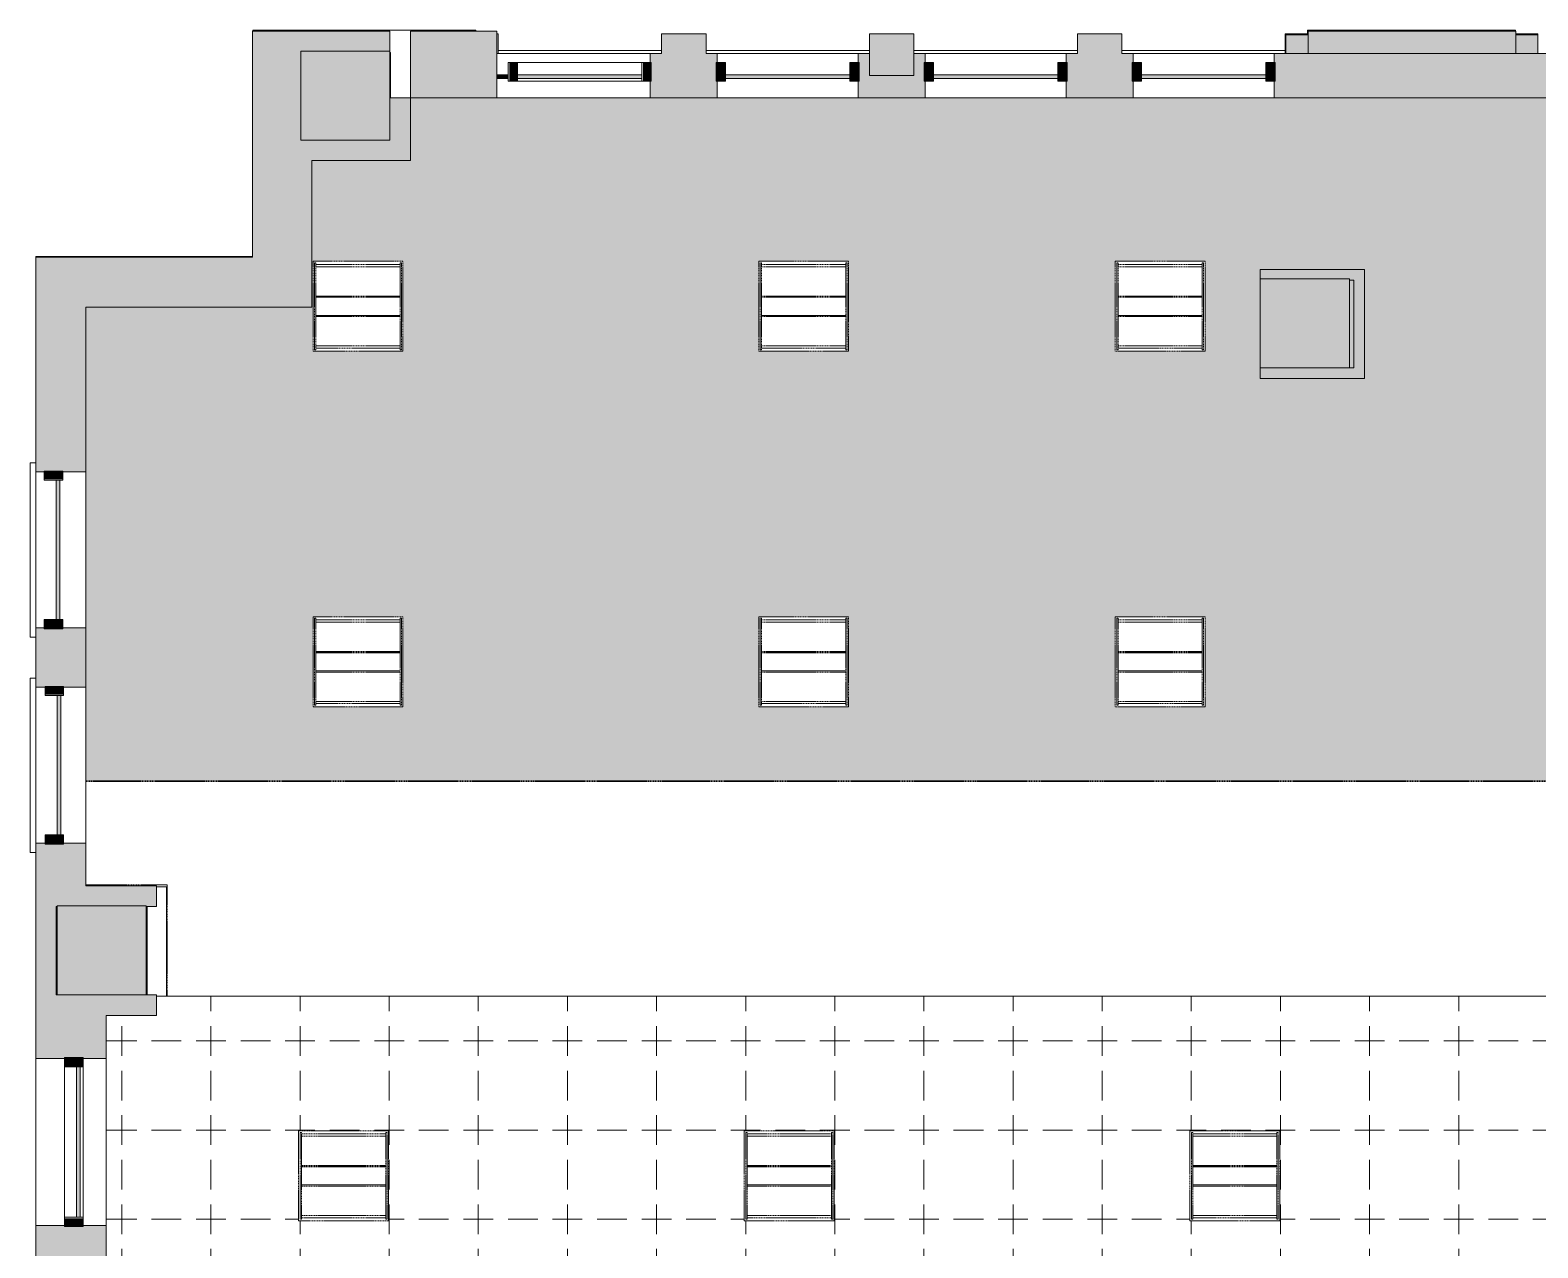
# Model space of a CAD drawing. Header units: inches. Extents: x -1767 to 678, y -1053 to 120.
# Drawn here: x -1767.4 to -1361.4, y -209.8 to 118.2 of the extents above; entities that cross this region are included whole.
import ezdxf

# ---------------------------------------------------------------- set-up
doc = ezdxf.new("R2010")
doc.units = ezdxf.units.IN
doc.header["$MEASUREMENT"] = 0
doc.linetypes.add('Demolished', pattern=[0.1875, 0.125, -0.0625])
for name, color, linetype, lineweight in [('06_555 11th St - background_dwg', 8, 'Continuous', 9), ('A-CLNG', 13, 'Continuous', 13), ('A-CLNG-PATT', 13, 'Continuous', 13), ('A-GLAZ-CURT', 52, 'Continuous', 13), ('A-GLAZ-CWMG', 51, 'Continuous', 13), ('A-WALL', 113, 'Continuous', 13), ('A-WALL-PATT', 111, 'Continuous', 13), ('C-Hatch', 7, 'Continuous', 9), ('E-LITE-EQPM', 33, 'Demolished', 9), ('I-WALL', 2, 'Continuous', 13), ('P-SILL', 7, 'Continuous', 9), ('S', 7, 'Continuous', 9), ('S-COLS', 52, 'Continuous', 13), ('W', 7, 'Continuous', 9)]:
    doc.layers.add(name, color=color, linetype=linetype, lineweight=lineweight)

# ---------------------------------------------------------------- blocks, each defined once
blk = doc.blocks.new('System Panel - Glazed-4838026-FIRST FLOOR RCP DEMO')
at = {"layer": 'A-GLAZ-CURT', "lineweight": 9}
blk.add_hatch(color=7, dxfattribs=at).paths.add_polyline_path([(-20.25, -0.75), (-20.25, -1.75), (20.25, -1.75), (20.25, -0.75), (3.02, -0.75)], flags=0)
at = {"layer": 'A-GLAZ-CURT', "color": 8, "lineweight": 20}
for p, q in [((-20.25, -1.75), (-20.25, -0.75)), ((-20.25, -0.75), (20.25, -0.75)), ((20.25, -1.75), (-20.25, -1.75)), ((20.25, -0.75), (20.25, -1.75))]:
    blk.add_line(p, q, dxfattribs=at)
blk = doc.blocks.new('System Panel - Glazed-4838099-FIRST FLOOR RCP DEMO')
at = {"layer": 'A-GLAZ-CURT', "lineweight": 9}
blk.add_hatch(color=7, dxfattribs=at).paths.add_polyline_path([(-18.75, -1.75), (18.75, -1.75), (18.75, -0.75), (-18.75, -0.75)], flags=0)
at = {"layer": 'A-GLAZ-CURT', "color": 8, "lineweight": 20}
for p, q in [((-18.75, -1.75), (-18.75, -0.75)), ((-18.75, -0.75), (18.75, -0.75)), ((18.75, -1.75), (-18.75, -1.75)), ((18.75, -0.75), (18.75, -1.75))]:
    blk.add_line(p, q, dxfattribs=at)
blk = doc.blocks.new('System Panel - Glazed-4838095-FIRST FLOOR RCP DEMO')
at = {"layer": 'A-GLAZ-CURT', "lineweight": 9}
blk.add_hatch(color=7, dxfattribs=at).paths.add_polyline_path([(-18.75, -1.75), (18.75, -1.75), (18.75, -0.75), (-18.75, -0.75)], flags=0)
at = {"layer": 'A-GLAZ-CURT', "color": 8, "lineweight": 20}
for p, q in [((-18.75, -1.75), (-18.75, -0.75)), ((-18.75, -0.75), (18.75, -0.75)), ((18.75, -1.75), (-18.75, -1.75)), ((18.75, -0.75), (18.75, -1.75))]:
    blk.add_line(p, q, dxfattribs=at)
blk = doc.blocks.new('Rectangular Mullion - 2_5_ x 5_ rectangular-4838021-FIRST FLOOR RCP DEMO')
at = {"layer": 'A-GLAZ-CWMG', "lineweight": 9}
blk.add_hatch(color=7, dxfattribs=at).paths.add_polyline_path([(-1.25, 2.5), (1, 2.5), (1, -2.5), (-1.25, -2.5), (-1.25, 1.75)], flags=0)
at = {"layer": 'A-GLAZ-CWMG', "color": 8, "lineweight": 20}
for p, q in [((1.25, 2.5), (-1.25, 2.5)), ((-1.25, 2.5), (-1.25, -2.5)), ((1.25, -2.5), (1.25, 2.5)), ((-1.25, -2.5), (1.25, -2.5))]:
    blk.add_line(p, q, dxfattribs=at)
blk = doc.blocks.new('Rectangular Mullion - 2_5_ x 5_ rectangular-4838025-FIRST FLOOR RCP DEMO')
at = {"layer": 'A-GLAZ-CWMG', "lineweight": 9}
for p, q in [((-1758.13, -201.53), (-1758.13, -161.03)), ((-1753.13, -201.53), (-1753.13, -161.03))]:
    blk.add_line(p, q, dxfattribs=at)
blk = doc.blocks.new('Rectangular Mullion - 2_5_ x 5_ rectangular-4837849-FIRST FLOOR RCP DEMO')
at = {"layer": 'A-GLAZ-CWMG', "lineweight": 9}
blk.add_hatch(color=7, dxfattribs=at).paths.add_polyline_path([(-1, -2.5), (-1, 2.5), (1.25, 2.5), (1.25, -2.5)], flags=0)
at = {"layer": 'A-GLAZ-CWMG', "color": 8, "lineweight": 20}
for p, q in [((1.25, 2.5), (-1.25, 2.5)), ((-1.25, 2.5), (-1.25, -2.5)), ((1.25, -2.5), (1.25, 2.5)), ((-1.25, -2.5), (1.25, -2.5))]:
    blk.add_line(p, q, dxfattribs=at)
blk = doc.blocks.new('System Panel - Glazed-4917522-FIRST FLOOR RCP DEMO')
at = {"layer": 'A-GLAZ-CURT', "lineweight": 9}
blk.add_hatch(color=7, dxfattribs=at).paths.add_polyline_path([(-1.56, 1.75), (-1.56, 0.75), (1.56, 0.75), (1.56, 1.75)], flags=0)
at = {"layer": 'A-GLAZ-CURT', "color": 8, "lineweight": 20}
for p, q in [((-1.56, 0.75), (-1.56, 1.75)), ((-1.56, 1.75), (1.56, 1.75)), ((1.56, 0.75), (-1.56, 0.75)), ((1.56, 1.75), (1.56, 0.75))]:
    blk.add_line(p, q, dxfattribs=at)
blk = doc.blocks.new('Rectangular Mullion - 2_5_ x 5_ rectangular-4839066-FIRST FLOOR RCP DEMO')
at = {"layer": 'A-GLAZ-CWMG', "lineweight": 9}
for p, q in [((-1240.14, -914.53), (-1240.14, -881.03)), ((-1235.14, -914.53), (-1235.14, -881.03))]:
    blk.add_line(p, q, dxfattribs=at)
blk = doc.blocks.new('System Panel - Glazed-4907044-FIRST FLOOR RCP DEMO')
at = {"layer": 'A-GLAZ-CURT', "lineweight": 9}
blk.add_hatch(color=7, dxfattribs=at).paths.add_polyline_path([(-16.75, 1.75), (-16.75, 1.75), (-16.75, 0.75), (16.75, 0.75), (16.75, 1.75)], flags=0)
at = {"layer": 'A-GLAZ-CURT', "color": 8, "lineweight": 20}
for p, q in [((-16.75, 0.75), (-16.75, 1.75)), ((-16.75, 1.75), (16.75, 1.75)), ((16.75, 0.75), (-16.75, 0.75)), ((16.75, 1.75), (16.75, 0.75))]:
    blk.add_line(p, q, dxfattribs=at)
blk = doc.blocks.new('System Panel - Glazed-4907048-FIRST FLOOR RCP DEMO')
at = {"layer": 'A-GLAZ-CURT', "lineweight": 9}
blk.add_hatch(color=7, dxfattribs=at).paths.add_polyline_path([(16.75, -1.75), (16.75, -0.75), (-16.75, -0.75), (-16.75, -1.75)], flags=0)
at = {"layer": 'A-GLAZ-CURT', "color": 8, "lineweight": 20}
for p, q in [((-16.75, -1.75), (-16.75, -0.75)), ((-16.75, -0.75), (16.75, -0.75)), ((16.75, -1.75), (-16.75, -1.75)), ((16.75, -0.75), (16.75, -1.75))]:
    blk.add_line(p, q, dxfattribs=at)
blk = doc.blocks.new('System Panel - Glazed-4907055-FIRST FLOOR RCP DEMO')
at = {"layer": 'A-GLAZ-CURT', "lineweight": 9}
blk.add_hatch(color=7, dxfattribs=at).paths.add_polyline_path([(16.75, -1.75), (16.75, -0.75), (-16.75, -0.75), (-16.75, -1.75)], flags=0)
at = {"layer": 'A-GLAZ-CURT', "color": 8, "lineweight": 20}
for p, q in [((-16.75, -1.75), (-16.75, -0.75)), ((-16.75, -0.75), (16.75, -0.75)), ((16.75, -1.75), (-16.75, -1.75)), ((16.75, -0.75), (16.75, -1.75))]:
    blk.add_line(p, q, dxfattribs=at)
blk = doc.blocks.new('Rectangular Mullion - 2_5_ x 5_ rectangular-4904358-FIRST FLOOR RCP DEMO')
at = {"layer": 'A-GLAZ-CWMG', "lineweight": 9}
blk.add_hatch(color=7, dxfattribs=at).paths.add_polyline_path([(-1.25, -2.5), (-1.25, 2.5), (1, 2.5), (1, -2.5)], flags=0)
at = {"layer": 'A-GLAZ-CWMG', "color": 8, "lineweight": 20}
for p, q in [((1.25, 2.5), (-1.25, 2.5)), ((-1.25, 2.5), (-1.25, -2.5)), ((1.25, -2.5), (1.25, 2.5)), ((-1.25, -2.5), (1.25, -2.5))]:
    blk.add_line(p, q, dxfattribs=at)
blk = doc.blocks.new('Rectangular Mullion - 2_5_ x 5_ rectangular-4903428-FIRST FLOOR RCP DEMO')
at = {"layer": 'A-GLAZ-CWMG', "lineweight": 9}
blk.add_hatch(color=7, dxfattribs=at).paths.add_polyline_path([(-1.25, -2.5), (-1.25, 2.5), (1.25, 2.5), (1.25, -2.5)], flags=0)
at = {"layer": 'A-GLAZ-CWMG', "color": 8, "lineweight": 20}
for p, q in [((1.25, 2.5), (-1.25, 2.5)), ((-1.25, 2.5), (-1.25, -2.5)), ((1.25, -2.5), (1.25, 2.5)), ((-1.25, -2.5), (1.25, -2.5))]:
    blk.add_line(p, q, dxfattribs=at)
blk = doc.blocks.new('Concrete-Rectangular-Column - 24 x 24-5170815-FIRST FLOOR RCP DEMO')
at = {"layer": 'S-COLS', "lineweight": 9}
blk.add_hatch(color=7, dxfattribs=at).paths.add_polyline_path([(-12, -12), (12, -12), (12, 12), (-12, 12), (-12, -7.48)], flags=0)
at = {"layer": 'S-COLS', "color": 8, "lineweight": 20}
for p, q in [((-12, 12), (12, 12)), ((-12, -12), (-12, 12)), ((12, 12), (12, -12)), ((12, -12), (-12, -12))]:
    blk.add_line(p, q, dxfattribs=at)
blk = doc.blocks.new('L-Recessed-Axis-Day-Acrylic - 2 x 2-4558112-FIRST FLOOR RCP DEMO')
at = {"layer": 'E-LITE-EQPM', "color": 7}
for p, q in [((-11.34, 11.7), (-11.7, 11.7)), ((-11.7, 11.64), (-11.7, 11.7)), ((-11.7, 11.7), (-11.7, 11.64)), ((-11.7, -11.64), (-11.7, 11.64)), ((-11.34, 11.64), (-11.34, 11.7)), ((-11.34, 11.7), (-11.34, 11.64)), ((-11.34, 11.64), (-11.34, -11.64)), ((11.34, 11.28), (-11.34, 11.28)), ((-11.34, 11.19), (-11.34, 11.22)), ((-11.34, 10.99), (-11.34, 11.19)), ((-11.34, 10.97), (-11.34, 10.99)), ((-11.34, 10.66), (11.34, 10.66)), ((11.7, 11.7), (11.34, 11.7)), ((11.34, 11.64), (11.34, 11.7)), ((11.34, 11.7), (11.34, 11.64)), ((11.34, -11.64), (11.34, 11.64)), ((11.34, 11.22), (11.34, 11.19)), ((11.34, 11.19), (11.34, 10.99)), ((11.34, 10.99), (11.34, 10.97)), ((11.7, 11.64), (11.7, 11.7)), ((11.7, 11.7), (11.7, 11.64)), ((11.7, 11.64), (11.7, -11.64)), ((-11.34, 2.76), (11.34, 2.76)), ((-11.34, 2.47), (11.34, 2.47)), ((11.34, 2.44), (-11.34, 2.44)), ((-11.34, -2.44), (11.34, -2.44)), ((-11.34, -2.47), (11.34, -2.47)), ((-11.34, -2.76), (11.34, -2.76)), ((-11.7, -11.64), (-11.7, -11.7)), ((-11.7, -11.7), (-11.7, -11.64)), ((-11.7, -11.7), (-11.34, -11.7)), ((-11.34, -10.66), (11.34, -10.66)), ((-11.34, -10.99), (-11.34, -10.97)), ((-11.34, -11.19), (-11.34, -10.99)), ((-11.34, -11.22), (-11.34, -11.19)), ((-11.34, -11.28), (11.34, -11.28)), ((-11.34, -11.64), (-11.34, -11.7)), ((-11.34, -11.7), (-11.34, -11.64)), ((11.34, -10.97), (11.34, -10.99)), ((11.34, -10.99), (11.34, -11.19)), ((11.34, -11.19), (11.34, -11.22)), ((11.34, -11.64), (11.34, -11.7)), ((11.34, -11.7), (11.34, -11.64)), ((11.34, -11.7), (11.7, -11.7)), ((11.7, -11.64), (11.7, -11.7)), ((11.7, -11.7), (11.7, -11.64))]:
    blk.add_line(p, q, dxfattribs=at)
blk = doc.blocks.new('L-Recessed-Axis-Day-Acrylic - 2 x 2-V7-FIRST FLOOR RCP DEMO')
at = {"layer": 'E-LITE-EQPM', "color": 7}
for p, q in [((-11.34, 11.7), (-11.7, 11.7)), ((-11.7, 11.64), (-11.7, 11.7)), ((-11.7, 11.7), (-11.7, 11.64)), ((-11.7, -11.64), (-11.7, 11.64)), ((-11.34, 11.64), (-11.34, 11.7)), ((-11.34, 11.7), (-11.34, 11.64)), ((-11.34, 11.64), (-11.34, -11.64)), ((11.34, 11.28), (-11.34, 11.28)), ((-11.34, 11.19), (-11.34, 11.22)), ((-11.34, 10.99), (-11.34, 11.19)), ((-11.34, 10.97), (-11.34, 10.99)), ((-11.34, 10.66), (11.34, 10.66)), ((11.7, 11.7), (11.34, 11.7)), ((11.34, 11.64), (11.34, 11.7)), ((11.34, 11.7), (11.34, 11.64)), ((11.34, -11.64), (11.34, 11.64)), ((11.34, 11.22), (11.34, 11.19)), ((11.34, 11.19), (11.34, 10.99)), ((11.34, 10.99), (11.34, 10.97)), ((11.7, 11.64), (11.7, 11.7)), ((11.7, 11.7), (11.7, 11.64)), ((11.7, 11.64), (11.7, -11.64)), ((-11.34, 2.76), (11.34, 2.76)), ((-11.34, 2.47), (11.34, 2.47)), ((11.34, 2.44), (-11.34, 2.44)), ((-11.34, -2.44), (11.34, -2.44)), ((-11.34, -2.47), (11.34, -2.47)), ((-11.34, -2.76), (11.34, -2.76)), ((-11.7, -11.64), (-11.7, -11.7)), ((-11.7, -11.7), (-11.7, -11.64)), ((-11.7, -11.7), (-11.34, -11.7)), ((-11.34, -10.66), (11.34, -10.66)), ((-11.34, -10.99), (-11.34, -10.97)), ((-11.34, -11.19), (-11.34, -10.99)), ((-11.34, -11.22), (-11.34, -11.19)), ((-11.34, -11.28), (11.34, -11.28)), ((-11.34, -11.64), (-11.34, -11.7)), ((-11.34, -11.7), (-11.34, -11.64)), ((11.34, -10.97), (11.34, -10.99)), ((11.34, -10.99), (11.34, -11.19)), ((11.34, -11.19), (11.34, -11.22)), ((11.34, -11.64), (11.34, -11.7)), ((11.34, -11.7), (11.34, -11.64)), ((11.34, -11.7), (11.7, -11.7)), ((11.7, -11.64), (11.7, -11.7)), ((11.7, -11.7), (11.7, -11.64))]:
    blk.add_line(p, q, dxfattribs=at)
blk = doc.blocks.new('L-Recessed-Axis-Day-Acrylic - 2 x 2-V6-FIRST FLOOR RCP DEMO')
at = {"layer": 'E-LITE-EQPM', "color": 7}
for p, q in [((-11.34, 11.7), (-11.7, 11.7)), ((-11.7, 11.64), (-11.7, 11.7)), ((-11.7, 11.7), (-11.7, 11.64)), ((-11.7, -11.64), (-11.7, 11.64)), ((-11.34, 11.64), (-11.34, 11.7)), ((-11.34, 11.7), (-11.34, 11.64)), ((-11.34, 11.64), (-11.34, -11.64)), ((11.34, 11.28), (-11.34, 11.28)), ((-11.34, 11.19), (-11.34, 11.22)), ((-11.34, 10.99), (-11.34, 11.19)), ((-11.34, 10.97), (-11.34, 10.99)), ((-11.34, 10.66), (11.34, 10.66)), ((11.7, 11.7), (11.34, 11.7)), ((11.34, 11.64), (11.34, 11.7)), ((11.34, 11.7), (11.34, 11.64)), ((11.34, -11.64), (11.34, 11.64)), ((11.34, 11.22), (11.34, 11.19)), ((11.34, 11.19), (11.34, 10.99)), ((11.34, 10.99), (11.34, 10.97)), ((11.7, 11.64), (11.7, 11.7)), ((11.7, 11.7), (11.7, 11.64)), ((11.7, 11.64), (11.7, -11.64)), ((-11.34, 2.76), (11.34, 2.76)), ((-11.34, 2.47), (11.34, 2.47)), ((11.34, 2.44), (-11.34, 2.44)), ((-11.34, -2.44), (11.34, -2.44)), ((-11.34, -2.47), (11.34, -2.47)), ((-11.34, -2.76), (11.34, -2.76)), ((-11.7, -11.64), (-11.7, -11.7)), ((-11.7, -11.7), (-11.7, -11.64)), ((-11.7, -11.7), (-11.34, -11.7)), ((-11.34, -10.66), (11.34, -10.66)), ((-11.34, -10.99), (-11.34, -10.97)), ((-11.34, -11.19), (-11.34, -10.99)), ((-11.34, -11.22), (-11.34, -11.19)), ((-11.34, -11.28), (11.34, -11.28)), ((-11.34, -11.64), (-11.34, -11.7)), ((-11.34, -11.7), (-11.34, -11.64)), ((11.34, -10.97), (11.34, -10.99)), ((11.34, -10.99), (11.34, -11.19)), ((11.34, -11.19), (11.34, -11.22)), ((11.34, -11.64), (11.34, -11.7)), ((11.34, -11.7), (11.34, -11.64)), ((11.34, -11.7), (11.7, -11.7)), ((11.7, -11.64), (11.7, -11.7)), ((11.7, -11.7), (11.7, -11.64))]:
    blk.add_line(p, q, dxfattribs=at)
blk = doc.blocks.new('06_555 11th St - background_dwg-4793957-FIRST FLOOR RCP DEMO')
at = {"layer": 'C-Hatch'}
for p, q in [((2010.68, 3080.48), (2010.68, 3080.73)), ((1612.18, 2803.73), (1612.18, 2861.72)), ((1625.81, 2850.53), (1625.81, 2850.23))]:
    blk.add_line(p, q, dxfattribs=at)
at = {"layer": 'C-Hatch', "flags": 128}
for points in [[(2010.68, 3080.73), (1954.68, 3080.73), (1954.68, 3079.73), (1948.68, 3079.73), (1948.68, 3074.48)], [(2016.68, 3074.48), (2016.68, 3079.73), (2010.79, 3079.73)], [(1644.68, 2849.98), (1647.43, 2849.98), (1647.43, 2820.53)]]:
    blk.add_lwpolyline(points, dxfattribs=at)
at = {"layer": 'P-SILL'}
for p, q in [((1780.68, 3075.22), (1736.68, 3075.22)), ((1836.68, 3075.22), (1792.68, 3075.22)), ((1892.68, 3075.22), (1848.68, 3075.22)), ((1948.68, 3075.23), (1904.68, 3075.23))]:
    blk.add_line(p, q, dxfattribs=at)
at = {"layer": 'P-SILL', "flags": 128}
for points in [[(1612.18, 2964.22), (1610.68, 2964.22), (1610.68, 2917.22), (1612.18, 2917.22)], [(1612.18, 2906.22), (1610.68, 2906.22), (1610.68, 2859.22), (1612.18, 2859.22)]]:
    blk.add_lwpolyline(points, dxfattribs=at)
at = {"layer": 'S'}
blk.add_line((1642.18, 2844.73), (1642.18, 2820.85), dxfattribs=at)
at = {"layer": 'S', "flags": 128}
blk.add_lwpolyline([(1707.56, 3074.73), (1707.68, 3074.73), (1707.68, 3062.48)], dxfattribs=at)
at = {"layer": 'W'}
for p, q in [((1730.68, 3080.73), (1730.68, 3080.48)), ((1612.18, 2919.73), (1612.18, 2903.72)), ((1612.18, 2861.72), (1612.18, 2803.73)), ((1625.81, 2850.23), (1625.81, 2850.53))]:
    blk.add_line(p, q, dxfattribs=at)
at = {"layer": 'W', "flags": 128}
for points in [[(1670.68, 3080.48), (1670.68, 3080.73), (1730.68, 3080.73)], [(1736.31, 3079.73), (1736.68, 3079.73), (1736.68, 3074.48)], [(2010.68, 3080.48), (2010.68, 3080.73), (1954.68, 3080.73), (1954.68, 3079.73), (1952.65, 3079.73), (1948.68, 3079.73), (1948.68, 3074.48)], [(2016.68, 3074.48), (2016.68, 3079.73), (2010.79, 3079.73)], [(1612.18, 2961.72), (1612.18, 3019.72), (1670.56, 3019.72)], [(1647.43, 2820.53), (1647.43, 2849.98), (1644.68, 2849.98)]]:
    blk.add_lwpolyline(points, dxfattribs=at)

msp = doc.modelspace()

# ---------------------------------------------------------------- hatches: boundary and pattern name
at = {"layer": 'A-CLNG-PATT', "linetype": 'Demolished'}
h = msp.add_hatch(dxfattribs=at)
h.set_pattern_fill('FP1_7', color=10, style=0, pattern_type=2)
h.set_pattern_definition([(0, (-1139.33, 7.903), (24, -24), [4, -4, 8, -4, -4]), (0, (-1139.33, 7.903), (24, -24), [-20, 4, 0]), (270, (-1139.33, 7.903), (-24, -24), [4, -4, 8, -4, -4]), (270, (-1139.33, 7.903), (-24, -24), [-20, 4, 0])])
h.paths.add_polyline_path([(-1752.31, -84.16), (-1752.38, -84.07), (-1752.38, -84.16)], flags=0)
h.paths.add_polyline_path([(-652.46, -83.98), (-650.26, -83.98), (-650.26, 18.08), (-653.76, 18.08), (-653.76, 21.47), (-654.26, 21.47), (-654.26, 51.47), (-650.26, 51.47), (-650.26, 99.97), (-1665.01, 99.97), (-1665.01, 83.09), (-1691.51, 83.09), (-1691.51, 43.58), (-1752.38, 43.58), (-1752.38, -83.98), (-653.31, -83.98)], flags=0)
h.paths.add_polyline_path([(-640.39, -82.54), (-526.28, -82.54), (-526.28, 99.97), (-645.01, 99.97), (-645.01, 51.47), (-624.26, 51.47), (-624.26, 21.47), (-624.39, 21.47), (-624.39, 18.08), (-645.01, 18.08), (-645.01, -82.54), (-642.66, -82.54)], flags=0)
h.paths.add_polyline_path([(-1691.2, -64.01), (-1691.2, -39.8), (-1666.99, -39.8), (-1666.99, -64.01), (-1683.29, -64.01)], flags=0)
h.paths.add_polyline_path([(-1568.09, -64.01), (-1571.2, -64.01), (-1571.2, -39.8), (-1546.99, -39.8), (-1546.99, -64.01), (-1558.49, -64.01)], flags=0)
h.paths.add_polyline_path([(-1472.08, -64.01), (-1475.2, -64.01), (-1475.2, -39.8), (-1450.99, -39.8), (-1450.99, -64.01), (-1462.48, -64.01)], flags=0)
h.paths.add_polyline_path([(-1331.2, -64.01), (-1331.2, -39.8), (-1306.99, -39.8), (-1306.99, -64.01), (-1328.08, -64.01)], flags=0)
h.paths.add_polyline_path([(-1184.08, -64.01), (-1187.2, -64.01), (-1187.2, -39.8), (-1162.99, -39.8), (-1162.99, -64.01), (-1174.48, -64.01)], flags=0)
h.paths.add_polyline_path([(-1090.99, -64.01), (-1115.2, -64.01), (-1115.2, -39.8), (-1090.99, -39.8), (-1090.99, -60.09)], flags=0)
h.paths.add_polyline_path([(-1011.27, -64.01), (-1019.2, -64.01), (-1019.2, -39.8), (-994.99, -39.8), (-994.99, -64.01), (-1001.67, -64.01)], flags=0)
h.paths.add_polyline_path([(-875.03, -64.01), (-899.24, -64.01), (-899.24, -39.8), (-875.03, -39.8), (-875.03, -59.08)], flags=0)
h.paths.add_polyline_path([(-803.24, -64.01), (-803.24, -39.8), (-779.03, -39.8), (-779.03, -64.01), (-800.07, -64.01)], flags=0)
h.paths.add_polyline_path([(-683.53, -64.01), (-707.74, -64.01), (-707.74, -39.8), (-683.53, -39.8), (-683.53, -59.08)], flags=0)
h.paths.add_polyline_path([(-579.26, -40.26), (-587.24, -40.26), (-587.24, -16.05), (-563.03, -16.05), (-563.03, -40.26), (-569.66, -40.26)], flags=0)
h.paths.add_polyline_path([(-903.89, 18.08), (-915.64, 18.08), (-915.64, 21.47), (-919.39, 21.47), (-919.39, 18.08), (-934.48, 18.08), (-934.47, 51.47), (-904.51, 51.47), (-904.51, 21.83), (-903.89, 21.83), (-903.89, 51.47), (-900.14, 51.47), (-900.14, 21.83), (-900.23, 21.83), (-900.23, 18.08)], flags=0)
h.paths.add_polyline_path([(-1183.32, 24.4), (-1211.39, 24.4), (-1211.39, 51.22), (-1183.32, 51.22), (-1183.32, 27.28)], flags=0)
h.paths.add_polyline_path([(-1412.14, 24.4), (-1436.14, 24.4), (-1436.14, 53.72), (-1408.07, 53.72), (-1408.07, 24.4), (-1410.95, 24.4)], flags=0)
h.paths.add_polyline_path([(-1187.39, 27.28), (-1186.2, 27.28), (-1186.2, 48.34), (-1187.39, 48.34), (-1187.39, 41.24)], flags=0)
h.paths.add_polyline_path([(-1412.14, 27.28), (-1410.95, 27.28), (-1410.95, 50.84), (-1412.14, 50.84), (-1412.14, 31.74)], flags=0)
h.paths.add_polyline_path([(-1691.2, 31.74), (-1691.2, 55.95), (-1666.99, 55.95), (-1666.99, 31.74), (-1683.29, 31.74)], flags=0)
h.paths.add_polyline_path([(-1571.2, 31.74), (-1571.2, 55.95), (-1546.99, 55.95), (-1546.99, 31.74), (-1568.09, 31.74)], flags=0)
h.paths.add_polyline_path([(-1475.2, 31.74), (-1475.2, 55.95), (-1450.99, 55.95), (-1450.99, 31.74), (-1472.08, 31.74)], flags=0)
h.paths.add_polyline_path([(-1306.99, 31.74), (-1331.2, 31.74), (-1331.2, 55.95), (-1306.99, 55.95), (-1306.99, 35.78)], flags=0)
h.paths.add_polyline_path([(-1115.2, 31.74), (-1115.2, 55.95), (-1090.99, 55.95), (-1090.99, 31.74), (-1107.28, 31.74)], flags=0)
h.paths.add_polyline_path([(-1011.27, 31.74), (-1019.2, 31.74), (-1019.2, 55.95), (-994.99, 55.95), (-994.99, 31.74), (-1001.67, 31.74)], flags=0)
h.paths.add_polyline_path([(-899.24, 31.74), (-899.24, 55.95), (-875.03, 55.95), (-875.03, 31.74), (-896.07, 31.74)], flags=0)
h.paths.add_polyline_path([(-803.24, 31.74), (-803.24, 55.95), (-779.03, 55.95), (-779.03, 31.74), (-800.07, 31.74)], flags=0)
h.paths.add_polyline_path([(-683.53, 31.74), (-707.74, 31.74), (-707.74, 55.95), (-683.53, 55.95), (-683.53, 32.24)], flags=0)
h.paths.add_polyline_path([(-587.24, 32.24), (-587.74, 32.24), (-587.74, 56.45), (-563.53, 56.45), (-563.53, 32.24), (-579.26, 32.24)], flags=0)
h = msp.add_hatch(dxfattribs=at)
h.set_pattern_fill('FP1_6', color=10, style=0, pattern_type=2)
h.set_pattern_definition([(0, (-1358.722, -298.075), (24, -24), [4, -4, 8, -4, -4]), (0, (-1358.722, -298.075), (24, -24), [-20, 4, 0]), (270, (-1358.722, -298.075), (-24, -24), [4, -4, 8, -4, -4]), (270, (-1358.722, -298.075), (-24, -24), [-20, 4, 0])])
h.paths.add_polyline_path([(-1746.77, -451.04), (-970.56, -451.04), (-970.56, -141.98), (-1733.39, -141.98), (-1733.39, -147.16), (-1746.88, -147.16), (-1746.88, -347.16), (-1730.51, -347.16), (-1730.51, -381.91), (-1746.88, -381.91), (-1746.84, -451.04), (-1746.8, -451.04)], flags=0)
h.paths.add_polyline_path([(-1692.89, -394.54), (-1695.09, -394.54), (-1695.09, -370.33), (-1670.88, -370.33), (-1670.88, -394.54), (-1683.29, -394.54)], flags=0)
h.paths.add_polyline_path([(-1575.09, -394.54), (-1575.09, -370.33), (-1550.88, -370.33), (-1550.88, -394.54), (-1568.09, -394.54)], flags=0)
h.paths.add_polyline_path([(-1455.09, -394.54), (-1455.09, -370.33), (-1430.88, -370.33), (-1430.88, -394.54), (-1452.88, -394.54)], flags=0)
h.paths.add_polyline_path([(-1335.09, -394.54), (-1335.09, -370.33), (-1310.88, -370.33), (-1310.88, -394.54), (-1328.08, -394.54)], flags=0)
h.paths.add_polyline_path([(-1203.28, -394.54), (-1215.09, -394.54), (-1215.09, -370.33), (-1190.88, -370.33), (-1190.88, -394.54), (-1193.68, -394.54)], flags=0)
h.paths.add_polyline_path([(-1118.93, -394.54), (-1118.93, -370.33), (-1094.72, -370.33), (-1094.72, -394.54), (-1116.88, -394.54)], flags=0)
h.paths.add_polyline_path([(-1020.87, -394.54), (-1022.92, -394.54), (-1022.92, -370.33), (-998.71, -370.33), (-998.71, -394.54), (-1011.27, -394.54)], flags=0)
h.paths.add_polyline_path([(-1232.57, -342.55), (-1262.57, -342.55), (-1262.57, -342.3), (-1265.51, -342.3), (-1265.51, -307.17), (-1197.83, -307.17), (-1197.83, -342.3), (-1232.57, -342.3)], flags=0)
h.paths.add_polyline_path([(-1502.01, -342.3), (-1502.01, -307.55), (-1472.51, -307.55), (-1472.51, -342.3), (-1499.39, -342.3)], flags=0)
h.paths.add_polyline_path([(-1496.33, -339.43), (-1475.39, -339.43), (-1475.39, -338.8), (-1499.14, -338.8), (-1499.14, -339.43)], flags=0)
h.paths.add_polyline_path([(-1204.46, -338.8), (-1203.08, -338.8), (-1203.08, -310.67), (-1262.01, -310.67), (-1262.01, -312.55), (-1232.57, -312.55), (-1232.57, -338.8), (-1215.09, -338.8)], flags=0)
h.paths.add_polyline_path([(-1695.09, -298.54), (-1695.09, -274.33), (-1670.88, -274.33), (-1670.88, -298.54), (-1692.89, -298.54)], flags=0)
h.paths.add_polyline_path([(-1575.09, -298.54), (-1575.09, -274.33), (-1550.88, -274.33), (-1550.88, -298.54), (-1568.09, -298.54)], flags=0)
h.paths.add_polyline_path([(-1443.28, -298.54), (-1455.09, -298.54), (-1455.09, -274.33), (-1430.88, -274.33), (-1430.88, -298.54), (-1433.68, -298.54)], flags=0)
h.paths.add_polyline_path([(-1318.48, -298.54), (-1335.09, -298.54), (-1335.09, -274.33), (-1310.88, -274.33), (-1310.88, -298.54)], flags=0)
h.paths.add_polyline_path([(-1215.09, -298.54), (-1215.09, -274.33), (-1190.88, -274.33), (-1190.88, -298.54), (-1212.88, -298.54)], flags=0)
h.paths.add_polyline_path([(-998.71, -298.54), (-1022.92, -298.54), (-1022.92, -274.33), (-998.71, -274.33), (-998.71, -293.46)], flags=0)
h.paths.add_polyline_path([(-1097.68, -298.54), (-1118.93, -298.54), (-1118.93, -274.33), (-1094.72, -274.33), (-1094.72, -298.54)], flags=0)
h.paths.add_polyline_path([(-1692.89, -202.48), (-1695.09, -202.48), (-1695.09, -178.27), (-1670.88, -178.27), (-1670.88, -202.48), (-1683.29, -202.48)], flags=0)
h.paths.add_polyline_path([(-1575.09, -202.48), (-1575.09, -178.27), (-1550.88, -178.27), (-1550.88, -202.48), (-1568.09, -202.48)], flags=0)
h.paths.add_polyline_path([(-1452.88, -202.48), (-1455.09, -202.48), (-1455.09, -178.27), (-1430.88, -178.27), (-1430.88, -202.48), (-1443.28, -202.48)], flags=0)
h.paths.add_polyline_path([(-1335.09, -202.48), (-1335.09, -178.27), (-1310.88, -178.27), (-1310.88, -202.48), (-1328.08, -202.48)], flags=0)
h.paths.add_polyline_path([(-1215.09, -202.48), (-1215.09, -178.27), (-1190.88, -178.27), (-1190.88, -202.48), (-1212.88, -202.48)], flags=0)
h.paths.add_polyline_path([(-1097.68, -202.48), (-1118.93, -202.48), (-1118.93, -178.27), (-1094.72, -178.27), (-1094.72, -202.48)], flags=0)
h.paths.add_polyline_path([(-1022.92, -202.48), (-1022.92, -178.27), (-998.71, -178.27), (-998.71, -202.48), (-1020.87, -202.48)], flags=0)
at = {"layer": 'A-WALL-PATT', "lineweight": 9}
for points in [[(-1694.51, 88.59), (-1694.51, 117.97), (-1707.51, 117.97), (-1707.51, 88.59), (-1702.49, 88.59)], [(-1670.51, 112.59), (-1670.51, 117.97), (-1694.51, 117.97), (-1694.51, 112.59)], [(-1665.01, 99.97), (-1641.76, 99.97), (-1641.76, 117.97), (-1665.01, 117.97), (-1665.01, 102.75)], [(-1423.28, 111.97), (-1367.28, 111.97), (-1367.28, 117.97), (-1423.28, 117.97), (-1423.28, 116.97)], [(-1585.39, 111.97), (-1585.39, 117.22), (-1597.39, 117.22), (-1597.39, 111.97)], [(-1529.39, 111.97), (-1529.39, 117.22), (-1541.39, 117.22), (-1541.39, 111.97)], [(-1473.39, 111.97), (-1473.39, 117.22), (-1485.39, 117.22), (-1485.39, 111.97)], [(-1423.28, 111.97), (-1423.28, 116.97), (-1429.28, 116.97), (-1429.28, 111.97)], [(-1367.28, 111.97), (-1361.39, 111.97), (-1361.39, 116.97), (-1367.28, 116.97)], [(-1670.51, 88.59), (-1665.01, 88.59), (-1665.01, 99.97), (-1670.51, 99.97)], [(-1665.01, 83.09), (-1665.01, 88.59), (-1707.51, 88.59), (-1707.51, 83.09), (-1666.99, 83.09)], [(-1702.49, 57.08), (-1691.51, 57.08), (-1691.51, 83.09), (-1707.51, 83.09), (-1707.51, 57.08)], [(-1702.49, 43.58), (-1691.51, 43.58), (-1691.51, 57.08), (-1752.38, 57.08), (-1752.38, 43.58)], [(-1412.14, 50.84), (-1408.07, 50.84), (-1408.07, 53.72), (-1436.14, 53.72), (-1436.14, 51.22), (-1412.14, 51.22), (-1412.14, 50.98)], [(-1408.07, 27.28), (-1408.07, 50.84), (-1410.95, 50.84), (-1410.95, 27.28)], [(-1433.68, 24.4), (-1408.07, 24.4), (-1408.07, 27.28), (-1412.14, 27.28), (-1412.14, 27.22), (-1436.14, 27.22), (-1436.14, 24.4)], [(-1733.39, -117.79), (-1733.39, -112.29), (-1752.38, -112.29), (-1752.38, -115.04), (-1760.38, -115.04), (-1760.38, -117.79), (-1760.14, -117.79), (-1760.14, -117.66), (-1736.14, -117.66), (-1736.14, -117.79)], [(-1765.88, -147.16), (-1760.38, -147.16), (-1760.38, -115.04), (-1765.88, -115.04), (-1765.88, -141.98)], [(-1760.38, -147.16), (-1733.39, -147.16), (-1733.39, -141.66), (-1760.38, -141.66), (-1760.38, -141.98)]]:
    msp.add_hatch(color=7, dxfattribs=at).paths.add_polyline_path(points, flags=0)
h = msp.add_hatch(color=7, dxfattribs=at)
h.paths.add_polyline_path([(561.61, 99.97), (561.61, 111.97), (543.61, 111.97), (543.61, 99.97)], flags=0)
h.paths.add_polyline_path([(371.16, 99.97), (381.61, 99.97), (381.61, 111.97), (303.61, 111.97), (303.61, 99.97), (336.23, 99.97), (336.23, 103.59), (366.23, 103.59), (366.23, 99.97), (366.48, 99.97)], flags=0)
h.paths.add_polyline_path([(501.61, 99.97), (501.61, 111.97), (483.61, 111.97), (483.61, 99.97)], flags=0)
h.paths.add_polyline_path([(441.61, 99.97), (441.61, 111.97), (423.61, 111.97), (423.61, 99.97)], flags=0)
h.paths.add_polyline_path([(678.37, 99.97), (678.37, 111.97), (603.61, 111.97), (603.61, 99.97)], flags=0)
h.paths.add_polyline_path([(243.61, 99.97), (261.61, 99.97), (261.61, 111.97), (243.61, 111.97), (243.61, 102.75)], flags=0)
h.paths.add_polyline_path([(183.61, 99.97), (201.61, 99.97), (201.61, 111.97), (183.61, 111.97), (183.61, 102.75)], flags=0)
h.paths.add_polyline_path([(123.61, 99.97), (141.61, 99.97), (141.61, 111.97), (123.61, 111.97), (123.61, 102.75)], flags=0)
h.paths.add_polyline_path([(63.96, 99.97), (81.61, 99.97), (81.61, 111.97), (3.61, 111.97), (3.61, 99.97), (27.23, 99.97), (27.23, 103.59), (57.23, 103.59), (57.23, 99.97), (62.98, 99.97)], flags=0)
h.paths.add_polyline_path([(-43.64, 99.97), (-38.39, 99.97), (-38.39, 111.97), (-56.39, 111.97), (-56.39, 99.97), (-46.26, 99.97)], flags=0)
h.paths.add_polyline_path([(-98.39, 99.97), (-98.39, 111.97), (-116.39, 111.97), (-116.39, 99.97)], flags=0)
h.paths.add_polyline_path([(-158.39, 99.97), (-158.39, 111.97), (-176.39, 111.97), (-176.39, 99.97), (-166.45, 99.97)], flags=0)
h.paths.add_polyline_path([(-242.39, 99.97), (-218.39, 99.97), (-218.39, 111.97), (-296.39, 111.97), (-296.39, 99.97), (-272.39, 99.97), (-272.39, 103.59), (-242.39, 103.59), (-242.39, 100.84)], flags=0)
h.paths.add_polyline_path([(-338.39, 99.97), (-338.39, 111.97), (-356.39, 111.97), (-356.39, 99.97), (-350.7, 99.97)], flags=0)
h.paths.add_polyline_path([(-416.39, 99.97), (-398.39, 99.97), (-398.39, 111.97), (-416.39, 111.97), (-416.39, 102.75)], flags=0)
h.paths.add_polyline_path([(-473.66, 99.97), (-458.39, 99.97), (-458.39, 111.97), (-476.39, 111.97), (-476.39, 99.97)], flags=0)
h.paths.add_polyline_path([(-518.39, 99.97), (-518.39, 111.97), (-592.39, 111.97), (-592.39, 99.97), (-521.03, 99.97)], flags=0)
h.paths.add_polyline_path([(-1190.39, 99.97), (-1190.39, 111.97), (-1208.39, 111.97), (-1208.39, 99.97)], flags=0)
h.paths.add_polyline_path([(-1358.39, 99.97), (-1358.39, 111.97), (-1432.39, 111.97), (-1432.39, 99.97), (-1395.28, 99.97)], flags=0)
h.paths.add_polyline_path([(-803.24, 99.97), (-798.39, 99.97), (-798.39, 111.97), (-872.39, 111.97), (-872.39, 99.97), (-857.67, 99.97)], flags=0)
h.paths.add_polyline_path([(-1475.2, 99.97), (-1470.39, 99.97), (-1470.39, 111.97), (-1488.39, 111.97), (-1488.39, 99.97)], flags=0)
h.paths.add_polyline_path([(-1318.48, 99.97), (-1302.39, 99.97), (-1302.39, 111.97), (-1320.64, 111.97), (-1320.64, 99.97)], flags=0)
h.paths.add_polyline_path([(-1526.39, 99.97), (-1526.39, 111.97), (-1544.39, 111.97), (-1544.39, 99.97)], flags=0)
h.paths.add_polyline_path([(-1246.39, 99.97), (-1246.39, 111.97), (-1264.39, 111.97), (-1264.39, 99.97)], flags=0)
h.paths.add_polyline_path([(-1582.39, 99.97), (-1582.39, 111.97), (-1600.39, 111.97), (-1600.39, 99.97)], flags=0)
h.paths.add_polyline_path([(-704.39, 99.97), (-686.39, 99.97), (-686.39, 111.97), (-704.39, 111.97), (-704.39, 102.75)], flags=0)
h.paths.add_polyline_path([(-630.39, 99.97), (-630.39, 111.97), (-648.39, 111.97), (-648.39, 99.97), (-645.01, 99.97)], flags=0)
h.paths.add_polyline_path([(-760.39, 99.97), (-742.39, 99.97), (-742.39, 111.97), (-760.39, 111.97), (-760.39, 102.75)], flags=0)
h.paths.add_polyline_path([(-1090.99, 99.97), (-1078.39, 99.97), (-1078.39, 111.97), (-1152.39, 111.97), (-1152.39, 99.97), (-1115.2, 99.97)], flags=0)
h.paths.add_polyline_path([(-910.39, 99.97), (-910.39, 111.97), (-928.39, 111.97), (-928.39, 99.97)], flags=0)
h.paths.add_polyline_path([(-966.39, 99.97), (-966.39, 111.97), (-984.39, 111.97), (-984.39, 99.97)], flags=0)
h.paths.add_polyline_path([(-1040.39, 99.97), (-1022.39, 99.97), (-1022.39, 111.97), (-1040.39, 111.97), (-1040.39, 102.75)], flags=0)
h = msp.add_hatch(color=7, dxfattribs=at)
h.paths.add_polyline_path([(-1760.38, -115.04), (-1752.38, -115.04), (-1752.38, -100.79), (-1765.88, -100.79), (-1765.88, -115.04)], flags=0)
h.paths.add_polyline_path([(-1752.38, -58.79), (-1752.38, -42.79), (-1765.88, -42.79), (-1765.88, -58.79)], flags=0)
h.paths.add_polyline_path([(-1765.88, -0.79), (-1752.38, -0.79), (-1752.38, 57.08), (-1765.88, 57.08), (-1765.88, 13.46)], flags=0)
h = msp.add_hatch(color=7, dxfattribs=at)
h.paths.add_polyline_path([(-1760.14, -990.28), (-1746.88, -990.28), (-1746.88, -964.78), (-1765.88, -964.78), (-1765.88, -990.28)], flags=0)
h.paths.add_polyline_path([(-1746.88, -922.78), (-1746.88, -906.53), (-1765.88, -906.53), (-1765.88, -922.78)], flags=0)
h.paths.add_polyline_path([(-1760.01, -864.53), (-1746.88, -864.53), (-1746.88, -847.66), (-1760.01, -847.66), (-1760.01, -823.66), (-1746.88, -823.66), (-1746.88, -806.78), (-1765.88, -806.78), (-1765.88, -864.53)], flags=0)
h.paths.add_polyline_path([(-1746.88, -761.78), (-1746.88, -741.78), (-1765.88, -741.78), (-1765.88, -761.78)], flags=0)
h.paths.add_polyline_path([(-1765.88, -696.78), (-1746.88, -696.78), (-1746.88, -676.78), (-1765.88, -676.78)], flags=0)
h.paths.add_polyline_path([(-1760.01, -631.78), (-1746.88, -631.78), (-1746.88, -612.91), (-1760.01, -612.91), (-1760.01, -588.91), (-1746.88, -588.91), (-1746.88, -570.28), (-1765.88, -570.28), (-1765.88, -631.78)], flags=0)
h.paths.add_polyline_path([(-1765.88, -525.28), (-1746.88, -525.28), (-1746.88, -505.28), (-1765.88, -505.28), (-1765.88, -522.26)], flags=0)
h.paths.add_polyline_path([(-1759.12, -460.28), (-1746.88, -460.28), (-1746.88, -440.53), (-1765.88, -440.53), (-1765.88, -460.28)], flags=0)
h.paths.add_polyline_path([(-1746.88, -395.53), (-1746.88, -376.41), (-1760.01, -376.41), (-1760.01, -352.41), (-1746.88, -352.41), (-1746.88, -333.78), (-1765.88, -333.78), (-1765.88, -395.53)], flags=0)
h.paths.add_polyline_path([(-1746.88, -288.78), (-1746.88, -268.78), (-1765.88, -268.78), (-1765.88, -288.78)], flags=0)
h.paths.add_polyline_path([(-1746.88, -223.78), (-1746.88, -203.78), (-1765.88, -203.78), (-1765.88, -223.78)], flags=0)
h.paths.add_polyline_path([(-1765.88, -158.78), (-1746.88, -158.78), (-1746.88, -147.16), (-1765.88, -147.16)], flags=0)

# ---------------------------------------------------------------- linework, layer by layer
at = {"layer": 'A-CLNG', "color": 7, "linetype": 'Demolished', "lineweight": 9}
for p, q in [((-1666.99, 55.95), (-1691.2, 55.95)), ((-1691.2, 55.95), (-1691.2, 31.74)), ((-1666.99, 31.74), (-1666.99, 55.95)), ((-1546.99, 55.95), (-1571.2, 55.95)), ((-1571.2, 55.95), (-1571.2, 31.74)), ((-1546.99, 31.74), (-1546.99, 55.95)), ((-1450.99, 55.95), (-1475.2, 55.95)), ((-1475.2, 55.95), (-1475.2, 31.74)), ((-1450.99, 31.74), (-1450.99, 55.95)), ((-1691.2, 31.74), (-1666.99, 31.74)), ((-1571.2, 31.74), (-1546.99, 31.74)), ((-1475.2, 31.74), (-1450.99, 31.74)), ((-1666.99, -39.8), (-1691.2, -39.8)), ((-1691.2, -39.8), (-1691.2, -64.01)), ((-1666.99, -64.01), (-1666.99, -39.8)), ((-1546.99, -39.8), (-1571.2, -39.8)), ((-1571.2, -39.8), (-1571.2, -64.01)), ((-1546.99, -64.01), (-1546.99, -39.8)), ((-1450.99, -39.8), (-1475.2, -39.8)), ((-1475.2, -39.8), (-1475.2, -64.01)), ((-1450.99, -64.01), (-1450.99, -39.8)), ((-1691.2, -64.01), (-1666.99, -64.01)), ((-1571.2, -64.01), (-1546.99, -64.01)), ((-1475.2, -64.01), (-1450.99, -64.01)), ((-650.26, -83.98), (-1752.38, -83.98)), ((-650.26, -84.16), (-1752.38, -84.16)), ((-1752.38, -111.98), (-1730.45, -111.98)), ((-1730.45, -111.98), (-1730.45, -141.98)), ((-1733.39, -141.98), (-970.56, -141.98)), ((-1730.45, -141.98), (-970.56, -141.98)), ((-1670.88, -178.27), (-1695.09, -178.27)), ((-1695.09, -178.27), (-1695.09, -202.48)), ((-1670.88, -202.48), (-1670.88, -178.27)), ((-1550.88, -178.27), (-1575.09, -178.27)), ((-1575.09, -178.27), (-1575.09, -202.48)), ((-1550.88, -202.48), (-1550.88, -178.27)), ((-1430.88, -178.27), (-1455.09, -178.27)), ((-1455.09, -178.27), (-1455.09, -202.48)), ((-1430.88, -202.48), (-1430.88, -178.27)), ((-1695.09, -202.48), (-1670.88, -202.48)), ((-1575.09, -202.48), (-1550.88, -202.48)), ((-1455.09, -202.48), (-1430.88, -202.48))]:
    msp.add_line(p, q, dxfattribs=at)
at = {"layer": 'A-WALL', "color": 8, "lineweight": 20}
for p, q in [((-1707.51, 57.08), (-1707.51, 117.97)), ((-1707.51, 117.97), (-1670.51, 117.97)), ((-1670.51, 117.97), (-1670.51, 112.59)), ((-1367.28, 117.97), (-1367.28, 116.97)), ((-1597.39, 111.97), (-1597.39, 117.22)), ((-1597.39, 117.22), (-1585.39, 117.22)), ((-1585.39, 117.22), (-1585.39, 111.97)), ((-1541.39, 105.97), (-1541.39, 117.22)), ((-1541.39, 117.22), (-1529.39, 117.22)), ((-1529.39, 117.22), (-1529.39, 105.97)), ((-1485.39, 111.97), (-1485.39, 117.22)), ((-1485.39, 117.22), (-1473.39, 117.22)), ((-1473.39, 117.22), (-1473.39, 111.97)), ((-1600.39, 99.97), (-1600.39, 111.97)), ((-1600.39, 111.97), (-1597.39, 111.97)), ((-1585.39, 111.97), (-1582.39, 111.97)), ((-1582.39, 111.97), (-1582.39, 99.97)), ((-1544.39, 99.97), (-1544.39, 111.97)), ((-1544.39, 111.97), (-1541.39, 111.97)), ((-1529.39, 111.97), (-1526.39, 111.97)), ((-1526.39, 111.97), (-1526.39, 99.97)), ((-1488.39, 99.97), (-1488.39, 111.97)), ((-1488.39, 111.97), (-1485.39, 111.97)), ((-1473.39, 111.97), (-1470.39, 111.97)), ((-1470.39, 111.97), (-1470.39, 99.97)), ((-1432.39, 99.97), (-1432.39, 111.97)), ((-1432.39, 111.97), (-1358.39, 111.97)), ((-1529.39, 105.97), (-1541.39, 105.97)), ((-1670.51, 99.97), (-1665.01, 99.97)), ((-1665.01, 99.97), (-1665.01, 83.09)), ((-1582.39, 99.97), (-1600.39, 99.97)), ((-1526.39, 99.97), (-1544.39, 99.97)), ((-1470.39, 99.97), (-1488.39, 99.97)), ((-1358.39, 99.97), (-1432.39, 99.97)), ((-1691.51, 83.09), (-1691.51, 43.58)), ((-1665.01, 83.09), (-1691.51, 83.09)), ((-1765.88, -0.79), (-1765.88, 57.08)), ((-1765.88, 57.08), (-1707.51, 57.08)), ((-1752.38, 43.58), (-1752.38, -0.79)), ((-1691.51, 43.58), (-1752.38, 43.58)), ((-1752.38, -0.79), (-1765.88, -0.79)), ((-1765.88, -58.79), (-1765.88, -42.79)), ((-1765.88, -42.79), (-1752.38, -42.79)), ((-1752.38, -42.79), (-1752.38, -58.79)), ((-1752.38, -58.79), (-1765.88, -58.79)), ((-1765.88, -100.79), (-1752.38, -100.79)), ((-1765.88, -158.78), (-1765.88, -100.79)), ((-1752.38, -100.79), (-1752.38, -112.29)), ((-1752.38, -112.29), (-1733.39, -112.29)), ((-1733.39, -112.29), (-1733.39, -117.79)), ((-1760.38, -117.79), (-1760.38, -141.66)), ((-1760.14, -117.79), (-1760.38, -117.79)), ((-1733.39, -117.79), (-1736.14, -117.79)), ((-1760.38, -141.66), (-1760.14, -141.66)), ((-1736.14, -141.66), (-1733.39, -141.66)), ((-1733.39, -141.66), (-1733.39, -147.16)), ((-1746.88, -147.16), (-1746.88, -158.78)), ((-1733.39, -147.16), (-1746.88, -147.16)), ((-1746.88, -158.78), (-1765.88, -158.78)), ((-1765.88, -223.78), (-1765.88, -203.78)), ((-1765.88, -203.78), (-1746.88, -203.78)), ((-1746.88, -203.78), (-1746.88, -223.78))]:
    msp.add_line(p, q, dxfattribs=at)
at = {"layer": 'A-WALL', "lineweight": 9}
for p, q in [((-1665.01, 117.97), (-1641.76, 117.97)), ((-1641.76, 117.97), (-1641.76, 99.97)), ((-1600.39, 111.97), (-1641.76, 111.97)), ((-1544.39, 111.97), (-1582.39, 111.97)), ((-1488.39, 111.97), (-1526.39, 111.97)), ((-1432.39, 111.97), (-1470.39, 111.97)), ((-1665.01, 99.97), (-1600.39, 99.97)), ((-1582.39, 99.97), (-1544.39, 99.97)), ((-1526.39, 99.97), (-1488.39, 99.97)), ((-1470.39, 99.97), (-1432.39, 99.97)), ((-1765.88, -0.79), (-1765.88, -42.79)), ((-1752.38, -42.79), (-1752.38, -0.79)), ((-1765.88, -58.79), (-1765.88, -100.79)), ((-1752.38, -100.79), (-1752.38, -58.79)), ((-1765.88, -158.78), (-1765.88, -203.78)), ((-1746.88, -203.78), (-1746.88, -158.78))]:
    msp.add_line(p, q, dxfattribs=at)
at = {"layer": 'A-WALL', "color": 55}
for p, q in [((-1665.01, 99.97), (-1665.01, 117.97)), ((-1423.28, 111.97), (-1423.28, 117.97)), ((-1423.28, 117.97), (-1367.28, 117.97)), ((-1367.28, 111.97), (-1367.28, 116.97)), ((-1367.28, 116.97), (-1361.39, 116.97))]:
    msp.add_line(p, q, dxfattribs=at)
at = {"layer": 'I-WALL', "color": 8, "lineweight": 20}
for p, q in [((-1429.28, 111.97), (-1429.28, 116.97)), ((-1361.39, 116.97), (-1361.39, 111.97)), ((-1436.14, 51.22), (-1436.14, 53.72)), ((-1436.14, 53.72), (-1408.07, 53.72)), ((-1408.07, 53.72), (-1408.07, 24.4)), ((-1410.95, 50.84), (-1412.14, 50.84)), ((-1410.95, 27.28), (-1410.95, 50.84)), ((-1436.14, 24.4), (-1436.14, 27.22)), ((-1408.07, 24.4), (-1436.14, 24.4)), ((-1412.14, 27.28), (-1410.95, 27.28))]:
    msp.add_line(p, q, dxfattribs=at)
at = {"layer": 'I-WALL', "lineweight": 9}
msp.add_line((-1429.28, 116.97), (-1423.28, 116.97), dxfattribs=at)

# ---------------------------------------------------------------- block references
at = {"layer": '06_555 11th St - background_dwg', "color": 7}
msp.add_blockref('06_555 11th St - background_dwg-4793957-FIRST FLOOR RCP DEMO', (-3378.07, -2962.51), dxfattribs=at)
at = {"layer": 'A-GLAZ-CURT', "lineweight": 9}
for name, p, rotation in [('System Panel - Glazed-4917522-FIRST FLOOR RCP DEMO', (-1640.2, 106.97), 180), ('System Panel - Glazed-4907044-FIRST FLOOR RCP DEMO', (-1619.39, 106.97), 180), ('System Panel - Glazed-4838095-FIRST FLOOR RCP DEMO', (-1761.13, -21.79), 90), ('System Panel - Glazed-4838099-FIRST FLOOR RCP DEMO', (-1760.88, -79.79), 90), ('System Panel - Glazed-4838026-FIRST FLOOR RCP DEMO', (-1755.63, -181.28), 90)]:
    msp.add_blockref(name, p, dxfattribs=dict(at, rotation=rotation))
for name, p in [('System Panel - Glazed-4907048-FIRST FLOOR RCP DEMO', (-1563.39, 106.96)), ('System Panel - Glazed-4907048-FIRST FLOOR RCP DEMO', (-1507.39, 106.97)), ('System Panel - Glazed-4907055-FIRST FLOOR RCP DEMO', (-1451.39, 106.97))]:
    msp.add_blockref(name, p, dxfattribs=at)
at = {"layer": 'A-GLAZ-CWMG', "lineweight": 9, "extrusion": (0, 0, -1)}
for p in [(1637.39, 106.97), (1601.39, 106.97)]:
    msp.add_blockref('Rectangular Mullion - 2_5_ x 5_ rectangular-4904358-FIRST FLOOR RCP DEMO', p, dxfattribs=at)
at = {"layer": 'A-GLAZ-CWMG', "lineweight": 9, "rotation": 89.9999999999998}
msp.add_blockref('Rectangular Mullion - 2_5_ x 5_ rectangular-4839066-FIRST FLOOR RCP DEMO', (-2517.17, 1344.6), dxfattribs=at)
at = {"layer": 'A-GLAZ-CWMG', "lineweight": 9, "extrusion": (0, 0, -1)}
for name, p, rotation in [('Rectangular Mullion - 2_5_ x 5_ rectangular-4903428-FIRST FLOOR RCP DEMO', (1581.39, 106.96), 180), ('Rectangular Mullion - 2_5_ x 5_ rectangular-4903428-FIRST FLOOR RCP DEMO', (1545.39, 106.96), 180), ('Rectangular Mullion - 2_5_ x 5_ rectangular-4903428-FIRST FLOOR RCP DEMO', (1525.39, 106.97), 180), ('Rectangular Mullion - 2_5_ x 5_ rectangular-4903428-FIRST FLOOR RCP DEMO', (1489.39, 106.97), 180), ('Rectangular Mullion - 2_5_ x 5_ rectangular-4903428-FIRST FLOOR RCP DEMO', (1469.39, 106.97), 180), ('Rectangular Mullion - 2_5_ x 5_ rectangular-4903428-FIRST FLOOR RCP DEMO', (1433.39, 106.97), 180), ('Rectangular Mullion - 2_5_ x 5_ rectangular-4837849-FIRST FLOOR RCP DEMO', (1761.13, -1.79), 90), ('Rectangular Mullion - 2_5_ x 5_ rectangular-4837849-FIRST FLOOR RCP DEMO', (1761.13, -41.79), 90), ('Rectangular Mullion - 2_5_ x 5_ rectangular-4837849-FIRST FLOOR RCP DEMO', (1760.88, -59.79), 90), ('Rectangular Mullion - 2_5_ x 5_ rectangular-4837849-FIRST FLOOR RCP DEMO', (1760.88, -99.79), 90), ('Rectangular Mullion - 2_5_ x 5_ rectangular-4838021-FIRST FLOOR RCP DEMO', (1755.63, -159.78), 90), ('Rectangular Mullion - 2_5_ x 5_ rectangular-4838021-FIRST FLOOR RCP DEMO', (1755.63, -202.78), 90)]:
    msp.add_blockref(name, p, dxfattribs=dict(at, rotation=rotation))
at = {"layer": 'A-GLAZ-CWMG', "lineweight": 9}
msp.add_blockref('Rectangular Mullion - 2_5_ x 5_ rectangular-4838025-FIRST FLOOR RCP DEMO', (0, 0), dxfattribs=at)
at = {"layer": 'E-LITE-EQPM', "color": 7, "extrusion": (0, 0, -1), "rotation": 180}
for name, p in [('L-Recessed-Axis-Day-Acrylic - 2 x 2-4558112-FIRST FLOOR RCP DEMO', (1679.1, 43.84)), ('L-Recessed-Axis-Day-Acrylic - 2 x 2-V7-FIRST FLOOR RCP DEMO', (1559.1, 43.84)), ('L-Recessed-Axis-Day-Acrylic - 2 x 2-V7-FIRST FLOOR RCP DEMO', (1463.1, 43.84)), ('L-Recessed-Axis-Day-Acrylic - 2 x 2-V6-FIRST FLOOR RCP DEMO', (1679.1, -51.91)), ('L-Recessed-Axis-Day-Acrylic - 2 x 2-V7-FIRST FLOOR RCP DEMO', (1559.1, -51.91)), ('L-Recessed-Axis-Day-Acrylic - 2 x 2-V7-FIRST FLOOR RCP DEMO', (1463.1, -51.91)), ('L-Recessed-Axis-Day-Acrylic - 2 x 2-4558112-FIRST FLOOR RCP DEMO', (1682.98, -190.37)), ('L-Recessed-Axis-Day-Acrylic - 2 x 2-4558112-FIRST FLOOR RCP DEMO', (1562.98, -190.37)), ('L-Recessed-Axis-Day-Acrylic - 2 x 2-4558112-FIRST FLOOR RCP DEMO', (1442.98, -190.37))]:
    msp.add_blockref(name, p, dxfattribs=at)
at = {"layer": 'S-COLS', "lineweight": 9}
for p in [(-1682.51, 100.59), (-1424.14, 39.22), (-1748.14, -129.66)]:
    msp.add_blockref('Concrete-Rectangular-Column - 24 x 24-5170815-FIRST FLOOR RCP DEMO', p, dxfattribs=at)

doc.saveas('drawing.dxf')
